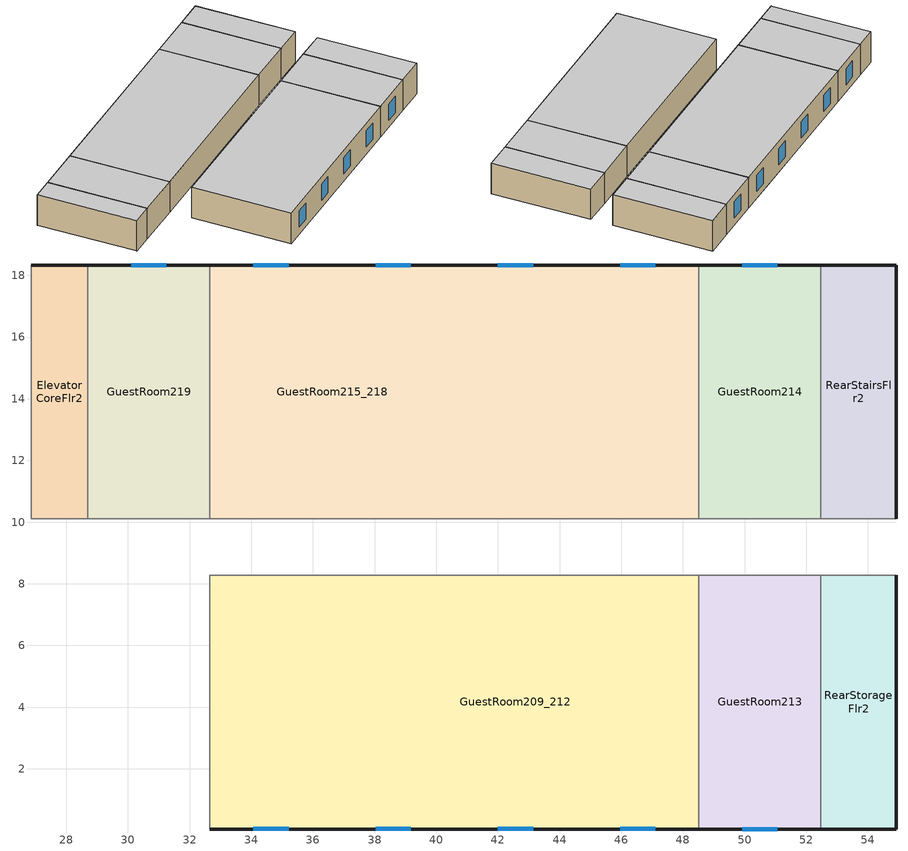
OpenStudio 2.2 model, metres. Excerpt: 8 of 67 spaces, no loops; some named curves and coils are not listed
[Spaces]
GuestRoom213
 floor to GuestRoom103: 52.47,8.28 52.47,0.05 48.51,0.05 48.51,8.28 z3.35
 wall outside: 48.51,0.05 52.47,0.05 z3.35:6.1
 wall to CorridorFlr2: 52.47,8.28 48.51,8.28 z3.35:6.1
 wall to GuestRoom209_212: 48.51,8.28 48.51,0.05 z3.35:6.1
 wall to RearStorageFlr2: 52.47,0.05 52.47,8.28 z3.35:6.1
 window: 49.92,0.05 51.06,0.05 z4:5.45
 ceiling to GuestRoom313: 52.47,0.05 52.47,8.28 48.51,8.28 48.51,0.05 z6.1
GuestRoom209_212
 floor to GuestRoom101: 44.55,8.28 44.55,0.05 40.59,0.05 40.59,8.28 z3.35
 floor to MeetingRoomFlr1: 36.62,8.28 36.62,0.05 32.66,0.05 32.66,8.28 z3.35
 floor to GuestRoom102: 48.51,8.28 48.51,0.05 44.55,0.05 44.55,8.28 z3.35
 floor to MechanicalRoomFlr1: 40.59,8.28 40.59,0.05 36.62,0.05 36.62,8.28 z3.35
 wall outside: 32.66,0.05 48.51,0.05 z3.35:6.1
 wall to CorridorFlr2: 48.51,8.28 32.66,8.28 z3.35:6.1
 wall to GuestRoom206_208: 32.66,8.28 32.66,0.05 z3.35:6.1
 window: 38.04,0.05 39.18,0.05 / 42,0.05 43.14,0.05 / 34.07,0.05 35.21,0.05 / 45.96,0.05 47.1,0.05 z4:5.45
 ceiling to GuestRoom309_312: 48.51,0.05 48.51,8.28 32.66,8.28 32.66,0.05 z6.1
RearStorageFlr2
 floor to RearStorageFlr1: 54.91,8.28 54.91,0.05 52.47,0.05 52.47,8.28 z3.35
 wall outside: 52.47,0.05 54.91,0.05 54.91,8.28 z3.35:6.1
 wall to CorridorFlr2: 54.91,8.28 52.47,8.28 z3.35:6.1
 ceiling to RearStorageFlr3: 54.91,0.05 54.91,8.28 52.47,8.28 52.47,0.05 z6.1
GuestRoom219
 floor to LaundryRoomFlr1: 32.66,18.34 32.66,10.11 28.7,10.11 28.7,18.34 z3.35
 wall outside: 32.66,18.34 28.7,18.34 z3.35:6.1
 wall to GuestRoom215_218: 32.66,10.11 32.66,18.34 z3.35:6.1
 wall to CorridorFlr2: 28.7,10.11 32.66,10.11 z3.35:6.1
 wall to ElevatorCoreFlr2: 28.7,18.34 28.7,10.11 z3.35:6.1
 window: 31.25,18.34 30.11,18.34 z4:5.45
 ceiling to GuestRoom319: 32.66,10.11 32.66,18.34 28.7,18.34 28.7,10.11 z6.1
ElevatorCoreFlr2
 floor to ElevatorCoreFlr1: 28.7,18.34 28.7,10.11 26.87,10.11 26.87,18.34 z3.35
 wall outside: 28.7,18.34 26.87,18.34 z3.35:6.1
 wall to CorridorFlr2: 26.87,18.34 26.87,10.11 28.7,10.11 z3.35:6.1
 ceiling to ElevatorCoreFlr3: 28.7,10.11 28.7,18.34 26.87,18.34 26.87,10.11 z6.1
RearStairsFlr2
 floor to RearStairsFlr1: 54.91,18.34 54.91,10.11 52.47,10.11 52.47,18.34 z3.35
 wall outside: 54.91,10.11 54.91,18.34 52.47,18.34 z3.35:6.1
 wall to GuestRoom214: 52.47,18.34 52.47,10.11 z3.35:6.1
 wall to CorridorFlr2: 52.47,10.11 54.91,10.11 z3.35:6.1
 ceiling to RearStairsFlr3: 54.91,10.11 54.91,18.34 52.47,18.34 52.47,10.11 z6.1
GuestRoom215_218
 floor to EmployeeLoungeFlr1: 44.55,18.34 44.55,10.11 40.59,10.11 40.59,18.34 z3.35
 floor to GuestRoom105: 48.51,18.34 48.51,10.11 44.55,10.11 44.55,18.34 z3.35
 floor to LaundryRoomFlr1: 40.59,18.34 40.59,10.11 32.66,10.11 32.66,18.34 z3.35
 wall outside: 48.51,18.34 32.66,18.34 z3.35:6.1
 wall to CorridorFlr2: 32.66,10.11 48.51,10.11 z3.35:6.1
 wall to GuestRoom214: 48.51,10.11 48.51,18.34 z3.35:6.1
 window: 47.1,18.34 45.96,18.34 / 35.21,18.34 34.07,18.34 / 43.14,18.34 42,18.34 / 39.18,18.34 38.04,18.34 z4:5.45
 ceiling to GuestRoom315_318: 48.51,10.11 48.51,18.34 32.66,18.34 32.66,10.11 z6.1
GuestRoom214
 floor to GuestRoom104: 52.47,18.34 52.47,10.11 48.51,10.11 48.51,18.34 z3.35
 wall outside: 52.47,18.34 48.51,18.34 z3.35:6.1
 wall to CorridorFlr2: 48.51,10.11 52.47,10.11 z3.35:6.1
 window: 51.06,18.34 49.92,18.34 z4:5.45
 ceiling to GuestRoom314: 52.47,10.11 52.47,18.34 48.51,18.34 48.51,10.11 z6.1
[Coil:Heating:Electric] Availability Schedule=Always On
MechanicalRoomFlr1 ZN UnitHeater Electric Htg Coil; FrontStairsFlr1 ZN UnitHeater Electric Htg Coil; FrontStairsFlr2 ZN UnitHeater Electric Htg Coil; FrontStairsFlr3 ZN UnitHeater Electric Htg Coil; FrontStairsFlr4 ZN UnitHeater Electric Htg Coil; RearStairsFlr1 ZN UnitHeater Electric Htg Coil; RearStairsFlr2 ZN UnitHeater Electric Htg Coil; RearStairsFlr3 ZN UnitHeater Electric Htg Coil; RearStairsFlr4 ZN UnitHeater Electric Htg Coil
[Coil:Cooling:DX:SingleSpeed] Availability Schedule=Always On Discrete; Rated Sensible Heat Ratio=autosize; Rated Evaporator Fan Power Per Volume Flow Rate {W/(m3/s)}=773.3; Condenser Type=AirCooled; Evaporative Condenser Effectiveness=0; Evaporative Condenser Air Flow Rate {m3/s}=Autosize; Evaporative Condenser Pump Rated Power Consumption {W}=Autosize; Crankcase Heater Capacity {W}=0; Maximum Outdoor Dry-Bulb Temperature for Crankcase Heater Operation {C}=0; Basin Heater Capacity {W/K}=0; Basin Heater Setpoint Temperature {C}=10
Name | Rated Total Cooling Capacity {W} | Rated COP {W/W} | Rated Air Flow Rate {m3/s} | Total Cooling Capacity Function of Temperature Curve | Total Cooling Capacity Function of Flow Fraction Curve | Energy Input Ratio Function of Temperature Curve | Energy Input Ratio Function of Flow Fraction Curve | Part Load Fraction Correlation Curve
GuestRoom101 ZN PTAC 1spd DX AC Clg Coil 5kBtu/hr 11.0EER | autosize | 3.72508 | autosize | PSZ-Fine Storage DX Coil Cap-FT 4 | DX Coil Cap-FF 4 | PSZ-AC DX Coil EIR-FT 4 | Split DX Coil EIR-FF 4 | HPACCOOLPLFFPLR 4
GuestRoom102 ZN PTAC 1spd DX AC Clg Coil 4kBtu/hr 11.0EER | autosize | 3.72474 | autosize | PSZ-Fine Storage DX Coil Cap-FT 5 | DX Coil Cap-FF 5 | PSZ-AC DX Coil EIR-FT 5 | Split DX Coil EIR-FF 5 | HPACCOOLPLFFPLR 5
GuestRoom103 ZN PTAC 1spd DX AC Clg Coil 13kBtu/hr 9.7EER | autosize | 3.30391 | autosize | PSZ-Fine Storage DX Coil Cap-FT 6 | DX Coil Cap-FF 6 | PSZ-AC DX Coil EIR-FT 6 | Split DX Coil EIR-FF 6 | HPACCOOLPLFFPLR 6
GuestRoom104 ZN PTAC 1spd DX AC Clg Coil 12kBtu/hr 10.0EER | autosize | 3.38884 | autosize | PSZ-Fine Storage DX Coil Cap-FT 7 | DX Coil Cap-FF 7 | PSZ-AC DX Coil EIR-FT 7 | Split DX Coil EIR-FF 7 | HPACCOOLPLFFPLR 7
GuestRoom105 ZN PTAC 1spd DX AC Clg Coil 15kBtu/hr 9.4EER | autosize | 3.17932 | autosize | PSZ-Fine Storage DX Coil Cap-FT 8 | DX Coil Cap-FF 8 | PSZ-AC DX Coil EIR-FT 8 | Split DX Coil EIR-FF 8 | HPACCOOLPLFFPLR 8
GuestRoom201 ZN PTAC 1spd DX AC Clg Coil 7kBtu/hr 11.0EER | autosize | 3.71134 | autosize | PSZ-Fine Storage DX Coil Cap-FT 9 | DX Coil Cap-FF 9 | PSZ-AC DX Coil EIR-FT 9 | Split DX Coil EIR-FF 9 | HPACCOOLPLFFPLR 9
GuestRoom202_205 ZN PTAC 1spd DX AC Clg Coil 48kBtu/hr 9.3EER | autosize | 3.17991 | autosize | PSZ-Fine Storage DX Coil Cap-FT 10 | DX Coil Cap-FF 10 | PSZ-AC DX Coil EIR-FT 10 | Split DX Coil EIR-FF 10 | HPACCOOLPLFFPLR 10
GuestRoom206_208 ZN PTAC 1spd DX AC Clg Coil 39kBtu/hr 9.3EER | autosize | 3.1734 | autosize | PSZ-Fine Storage DX Coil Cap-FT 11 | DX Coil Cap-FF 11 | PSZ-AC DX Coil EIR-FT 11 | Split DX Coil EIR-FF 11 | HPACCOOLPLFFPLR 11
GuestRoom209_212 ZN PTAC 1spd DX AC Clg Coil 44kBtu/hr 9.3EER | autosize | 3.1774 | autosize | PSZ-Fine Storage DX Coil Cap-FT 12 | DX Coil Cap-FF 12 | PSZ-AC DX Coil EIR-FT 12 | Split DX Coil EIR-FF 12 | HPACCOOLPLFFPLR 12
GuestRoom213 ZN PTAC 1spd DX AC Clg Coil 13kBtu/hr 9.7EER | autosize | 3.29252 | autosize | PSZ-Fine Storage DX Coil Cap-FT 13 | DX Coil Cap-FF 13 | PSZ-AC DX Coil EIR-FT 13 | Split DX Coil EIR-FF 13 | HPACCOOLPLFFPLR 13
GuestRoom214 ZN PTAC 1spd DX AC Clg Coil 13kBtu/hr 9.8EER | autosize | 3.31012 | autosize | PSZ-Fine Storage DX Coil Cap-FT 14 | DX Coil Cap-FF 14 | PSZ-AC DX Coil EIR-FT 14 | Split DX Coil EIR-FF 14 | HPACCOOLPLFFPLR 14
GuestRoom215_218 ZN PTAC 1spd DX AC Clg Coil 50kBtu/hr 9.3EER | autosize | 3.1818 | autosize | PSZ-Fine Storage DX Coil Cap-FT 15 | DX Coil Cap-FF 15 | PSZ-AC DX Coil EIR-FT 15 | Split DX Coil EIR-FF 15 | HPACCOOLPLFFPLR 15
GuestRoom219 ZN PTAC 1spd DX AC Clg Coil 43kBtu/hr 9.3EER | autosize | 3.17656 | autosize | PSZ-Fine Storage DX Coil Cap-FT 16 | DX Coil Cap-FF 16 | PSZ-AC DX Coil EIR-FT 16 | Split DX Coil EIR-FF 16 | HPACCOOLPLFFPLR 16
GuestRoom220_223 ZN PTAC 1spd DX AC Clg Coil 43kBtu/hr 9.3EER | autosize | 3.17613 | autosize | PSZ-Fine Storage DX Coil Cap-FT 17 | DX Coil Cap-FF 17 | PSZ-AC DX Coil EIR-FT 17 | Split DX Coil EIR-FF 17 | HPACCOOLPLFFPLR 17
GuestRoom224 ZN PTAC 1spd DX AC Clg Coil 13kBtu/hr 9.8EER | autosize | 3.32494 | autosize | PSZ-Fine Storage DX Coil Cap-FT 18 | DX Coil Cap-FF 18 | PSZ-AC DX Coil EIR-FT 18 | Split DX Coil EIR-FF 18 | HPACCOOLPLFFPLR 18
GuestRoom301 ZN PTAC 1spd DX AC Clg Coil 7kBtu/hr 11.0EER | autosize | 3.72681 | autosize | PSZ-Fine Storage DX Coil Cap-FT 19 | DX Coil Cap-FF 19 | PSZ-AC DX Coil EIR-FT 19 | Split DX Coil EIR-FF 19 | HPACCOOLPLFFPLR 19
GuestRoom302_305 ZN PTAC 1spd DX AC Clg Coil 17kBtu/hr 9.3EER | autosize | 3.15775 | autosize | PSZ-Fine Storage DX Coil Cap-FT 20 | DX Coil Cap-FF 20 | PSZ-AC DX Coil EIR-FT 20 | Split DX Coil EIR-FF 20 | HPACCOOLPLFFPLR 20
GuestRoom306_308 ZN PTAC 1spd DX AC Clg Coil 15kBtu/hr 9.3EER | autosize | 3.1669 | autosize | PSZ-Fine Storage DX Coil Cap-FT 21 | DX Coil Cap-FF 21 | PSZ-AC DX Coil EIR-FT 21 | Split DX Coil EIR-FF 21 | HPACCOOLPLFFPLR 21
GuestRoom309_312 ZN PTAC 1spd DX AC Clg Coil 45kBtu/hr 9.3EER | autosize | 3.17763 | autosize | PSZ-Fine Storage DX Coil Cap-FT 22 | DX Coil Cap-FF 22 | PSZ-AC DX Coil EIR-FT 22 | Split DX Coil EIR-FF 22 | HPACCOOLPLFFPLR 22
GuestRoom313 ZN PTAC 1spd DX AC Clg Coil 5kBtu/hr 11.0EER | autosize | 3.7256 | autosize | PSZ-Fine Storage DX Coil Cap-FT 23 | DX Coil Cap-FF 23 | PSZ-AC DX Coil EIR-FT 23 | Split DX Coil EIR-FF 23 | HPACCOOLPLFFPLR 23
GuestRoom314 ZN PTAC 1spd DX AC Clg Coil 12kBtu/hr 9.9EER | autosize | 3.35065 | autosize | PSZ-Fine Storage DX Coil Cap-FT 24 | DX Coil Cap-FF 24 | PSZ-AC DX Coil EIR-FT 24 | Split DX Coil EIR-FF 24 | HPACCOOLPLFFPLR 24
GuestRoom315_318 ZN PTAC 1spd DX AC Clg Coil 48kBtu/hr 9.3EER | autosize | 3.17984 | autosize | PSZ-Fine Storage DX Coil Cap-FT 25 | DX Coil Cap-FF 25 | PSZ-AC DX Coil EIR-FT 25 | Split DX Coil EIR-FF 25 | HPACCOOLPLFFPLR 25
GuestRoom319 ZN PTAC 1spd DX AC Clg Coil 6kBtu/hr 11.0EER | autosize | 3.72613 | autosize | PSZ-Fine Storage DX Coil Cap-FT 26 | DX Coil Cap-FF 26 | PSZ-AC DX Coil EIR-FT 26 | Split DX Coil EIR-FF 26 | HPACCOOLPLFFPLR 26
GuestRoom320_323 ZN PTAC 1spd DX AC Clg Coil 41kBtu/hr 9.3EER | autosize | 3.17525 | autosize | PSZ-Fine Storage DX Coil Cap-FT 27 | DX Coil Cap-FF 27 | PSZ-AC DX Coil EIR-FT 27 | Split DX Coil EIR-FF 27 | HPACCOOLPLFFPLR 27
GuestRoom324 ZN PTAC 1spd DX AC Clg Coil 4kBtu/hr 11.0EER | autosize | 3.7249 | autosize | PSZ-Fine Storage DX Coil Cap-FT 28 | DX Coil Cap-FF 28 | PSZ-AC DX Coil EIR-FT 28 | Split DX Coil EIR-FF 28 | HPACCOOLPLFFPLR 28
GuestRoom401 ZN PTAC 1spd DX AC Clg Coil 16kBtu/hr 9.3EER | autosize | 3.15712 | autosize | PSZ-Fine Storage DX Coil Cap-FT 29 | DX Coil Cap-FF 29 | PSZ-AC DX Coil EIR-FT 29 | Split DX Coil EIR-FF 29 | HPACCOOLPLFFPLR 29
GuestRoom402_405 ZN PTAC 1spd DX AC Clg Coil 21kBtu/hr 9.3EER | autosize | 3.16024 | autosize | PSZ-Fine Storage DX Coil Cap-FT 30 | DX Coil Cap-FF 30 | PSZ-AC DX Coil EIR-FT 30 | Split DX Coil EIR-FF 30 | HPACCOOLPLFFPLR 30
GuestRoom406_408 ZN PTAC 1spd DX AC Clg Coil 18kBtu/hr 9.3EER | autosize | 3.15807 | autosize | PSZ-Fine Storage DX Coil Cap-FT 31 | DX Coil Cap-FF 31 | PSZ-AC DX Coil EIR-FT 31 | Split DX Coil EIR-FF 31 | HPACCOOLPLFFPLR 31
GuestRoom409_412 ZN PTAC 1spd DX AC Clg Coil 51kBtu/hr 9.3EER | autosize | 3.18264 | autosize | PSZ-Fine Storage DX Coil Cap-FT 32 | DX Coil Cap-FF 32 | PSZ-AC DX Coil EIR-FT 32 | Split DX Coil EIR-FF 32 | HPACCOOLPLFFPLR 32
GuestRoom413 ZN PTAC 1spd DX AC Clg Coil 6kBtu/hr 11.0EER | autosize | 3.72663 | autosize | PSZ-Fine Storage DX Coil Cap-FT 33 | DX Coil Cap-FF 33 | PSZ-AC DX Coil EIR-FT 33 | Split DX Coil EIR-FF 33 | HPACCOOLPLFFPLR 33
GuestRoom414 ZN PTAC 1spd DX AC Clg Coil 5kBtu/hr 11.0EER | autosize | 3.72579 | autosize | PSZ-Fine Storage DX Coil Cap-FT 34 | DX Coil Cap-FF 34 | PSZ-AC DX Coil EIR-FT 34 | Split DX Coil EIR-FF 34 | HPACCOOLPLFFPLR 34
GuestRoom415_418 ZN PTAC 1spd DX AC Clg Coil 49kBtu/hr 9.3EER | autosize | 3.18058 | autosize | PSZ-Fine Storage DX Coil Cap-FT 35 | DX Coil Cap-FF 35 | PSZ-AC DX Coil EIR-FT 35 | Split DX Coil EIR-FF 35 | HPACCOOLPLFFPLR 35
GuestRoom419 ZN PTAC 1spd DX AC Clg Coil 13kBtu/hr 9.7EER | autosize | 3.27223 | autosize | PSZ-Fine Storage DX Coil Cap-FT 36 | DX Coil Cap-FF 36 | PSZ-AC DX Coil EIR-FT 36 | Split DX Coil EIR-FF 36 | HPACCOOLPLFFPLR 36
GuestRoom420_423 ZN PTAC 1spd DX AC Clg Coil 48kBtu/hr 9.3EER | autosize | 3.17983 | autosize | PSZ-Fine Storage DX Coil Cap-FT 37 | DX Coil Cap-FF 37 | PSZ-AC DX Coil EIR-FT 37 | Split DX Coil EIR-FF 37 | HPACCOOLPLFFPLR 37
GuestRoom424 ZN PTAC 1spd DX AC Clg Coil 14kBtu/hr 9.6EER | autosize | 3.24716 | autosize | PSZ-Fine Storage DX Coil Cap-FT 38 | DX Coil Cap-FF 38 | PSZ-AC DX Coil EIR-FT 38 | Split DX Coil EIR-FF 38 | HPACCOOLPLFFPLR 38
CorridorFlr1 ZN PTAC 1spd DX AC Clg Coil 9kBtu/hr 10.6EER | 2638 | 3.58443 | 0.13 | PSZ-Fine Storage DX Coil Cap-FT | DX Coil Cap-FF | PSZ-AC DX Coil EIR-FT | Split DX Coil EIR-FF | HPACCOOLPLFFPLR
CorridorFlr2 ZN PTAC 1spd DX AC Clg Coil 17kBtu/hr 9.3EER | autosize | 3.15782 | autosize | PSZ-Fine Storage DX Coil Cap-FT 1 | DX Coil Cap-FF 1 | PSZ-AC DX Coil EIR-FT 1 | Split DX Coil EIR-FF 1 | HPACCOOLPLFFPLR 1
CorridorFlr3 ZN PTAC 1spd DX AC Clg Coil 12kBtu/hr 10.0EER | autosize | 3.3831 | autosize | PSZ-Fine Storage DX Coil Cap-FT 2 | DX Coil Cap-FF 2 | PSZ-AC DX Coil EIR-FT 2 | Split DX Coil EIR-FF 2 | HPACCOOLPLFFPLR 2
CorridorFlr4 ZN PTAC 1spd DX AC Clg Coil 15kBtu/hr 9.3EER | autosize | 3.15617 | autosize | PSZ-Fine Storage DX Coil Cap-FT 3 | DX Coil Cap-FF 3 | PSZ-AC DX Coil EIR-FT 3 | Split DX Coil EIR-FF 3 | HPACCOOLPLFFPLR 3
[ZoneHVAC:PackagedTerminalAirConditioner] Availability Schedule=Always On Discrete; Outdoor Air Flow Rate During Cooling Operation {m3/s}=Autosize; Outdoor Air Flow Rate During Heating Operation {m3/s}=Autosize; Outdoor Air Flow Rate When No Cooling or Heating is Needed {m3/s}=Autosize; Fan Placement=DrawThrough; Supply Air Fan Operating Mode Schedule=Always On Discrete
Name | Supply Air Flow Rate During Cooling Operation {m3/s} | Supply Air Flow Rate During Heating Operation {m3/s} | Supply Air Flow Rate When No Cooling or Heating is Needed {m3/s} | Supply Air Fan | Heating Coil | Cooling Coil
GuestRoom101 ZN PTAC | Autosize | Autosize | Autosize | GuestRoom101 ZN PTAC Fan | GuestRoom101 ZN PTAC Electric Htg Coil | GuestRoom101 ZN PTAC 1spd DX AC Clg Coil 5kBtu/hr 11.0EER
GuestRoom102 ZN PTAC | Autosize | Autosize | Autosize | GuestRoom102 ZN PTAC Fan | GuestRoom102 ZN PTAC Electric Htg Coil | GuestRoom102 ZN PTAC 1spd DX AC Clg Coil 4kBtu/hr 11.0EER
GuestRoom103 ZN PTAC | Autosize | Autosize | Autosize | GuestRoom103 ZN PTAC Fan | GuestRoom103 ZN PTAC Electric Htg Coil | GuestRoom103 ZN PTAC 1spd DX AC Clg Coil 13kBtu/hr 9.7EER
GuestRoom104 ZN PTAC | Autosize | Autosize | Autosize | GuestRoom104 ZN PTAC Fan | GuestRoom104 ZN PTAC Electric Htg Coil | GuestRoom104 ZN PTAC 1spd DX AC Clg Coil 12kBtu/hr 10.0EER
GuestRoom105 ZN PTAC | Autosize | Autosize | Autosize | GuestRoom105 ZN PTAC Fan | GuestRoom105 ZN PTAC Electric Htg Coil | GuestRoom105 ZN PTAC 1spd DX AC Clg Coil 15kBtu/hr 9.4EER
GuestRoom201 ZN PTAC | Autosize | Autosize | Autosize | GuestRoom201 ZN PTAC Fan | GuestRoom201 ZN PTAC Electric Htg Coil | GuestRoom201 ZN PTAC 1spd DX AC Clg Coil 7kBtu/hr 11.0EER
GuestRoom202_205 ZN PTAC | Autosize | Autosize | Autosize | GuestRoom202_205 ZN PTAC Fan | GuestRoom202_205 ZN PTAC Electric Htg Coil | GuestRoom202_205 ZN PTAC 1spd DX AC Clg Coil 48kBtu/hr 9.3EER
GuestRoom206_208 ZN PTAC | Autosize | Autosize | Autosize | GuestRoom206_208 ZN PTAC Fan | GuestRoom206_208 ZN PTAC Electric Htg Coil | GuestRoom206_208 ZN PTAC 1spd DX AC Clg Coil 39kBtu/hr 9.3EER
GuestRoom209_212 ZN PTAC | Autosize | Autosize | Autosize | GuestRoom209_212 ZN PTAC Fan | GuestRoom209_212 ZN PTAC Electric Htg Coil | GuestRoom209_212 ZN PTAC 1spd DX AC Clg Coil 44kBtu/hr 9.3EER
GuestRoom213 ZN PTAC | Autosize | Autosize | Autosize | GuestRoom213 ZN PTAC Fan | GuestRoom213 ZN PTAC Electric Htg Coil | GuestRoom213 ZN PTAC 1spd DX AC Clg Coil 13kBtu/hr 9.7EER
GuestRoom214 ZN PTAC | Autosize | Autosize | Autosize | GuestRoom214 ZN PTAC Fan | GuestRoom214 ZN PTAC Electric Htg Coil | GuestRoom214 ZN PTAC 1spd DX AC Clg Coil 13kBtu/hr 9.8EER
GuestRoom215_218 ZN PTAC | Autosize | Autosize | Autosize | GuestRoom215_218 ZN PTAC Fan | GuestRoom215_218 ZN PTAC Electric Htg Coil | GuestRoom215_218 ZN PTAC 1spd DX AC Clg Coil 50kBtu/hr 9.3EER
GuestRoom219 ZN PTAC | Autosize | Autosize | Autosize | GuestRoom219 ZN PTAC Fan | GuestRoom219 ZN PTAC Electric Htg Coil | GuestRoom219 ZN PTAC 1spd DX AC Clg Coil 43kBtu/hr 9.3EER
GuestRoom220_223 ZN PTAC | Autosize | Autosize | Autosize | GuestRoom220_223 ZN PTAC Fan | GuestRoom220_223 ZN PTAC Electric Htg Coil | GuestRoom220_223 ZN PTAC 1spd DX AC Clg Coil 43kBtu/hr 9.3EER
GuestRoom224 ZN PTAC | Autosize | Autosize | Autosize | GuestRoom224 ZN PTAC Fan | GuestRoom224 ZN PTAC Electric Htg Coil | GuestRoom224 ZN PTAC 1spd DX AC Clg Coil 13kBtu/hr 9.8EER
GuestRoom301 ZN PTAC | Autosize | Autosize | Autosize | GuestRoom301 ZN PTAC Fan | GuestRoom301 ZN PTAC Electric Htg Coil | GuestRoom301 ZN PTAC 1spd DX AC Clg Coil 7kBtu/hr 11.0EER
GuestRoom302_305 ZN PTAC | Autosize | Autosize | Autosize | GuestRoom302_305 ZN PTAC Fan | GuestRoom302_305 ZN PTAC Electric Htg Coil | GuestRoom302_305 ZN PTAC 1spd DX AC Clg Coil 17kBtu/hr 9.3EER
GuestRoom306_308 ZN PTAC | Autosize | Autosize | Autosize | GuestRoom306_308 ZN PTAC Fan | GuestRoom306_308 ZN PTAC Electric Htg Coil | GuestRoom306_308 ZN PTAC 1spd DX AC Clg Coil 15kBtu/hr 9.3EER
GuestRoom309_312 ZN PTAC | Autosize | Autosize | Autosize | GuestRoom309_312 ZN PTAC Fan | GuestRoom309_312 ZN PTAC Electric Htg Coil | GuestRoom309_312 ZN PTAC 1spd DX AC Clg Coil 45kBtu/hr 9.3EER
GuestRoom313 ZN PTAC | Autosize | Autosize | Autosize | GuestRoom313 ZN PTAC Fan | GuestRoom313 ZN PTAC Electric Htg Coil | GuestRoom313 ZN PTAC 1spd DX AC Clg Coil 5kBtu/hr 11.0EER
GuestRoom314 ZN PTAC | Autosize | Autosize | Autosize | GuestRoom314 ZN PTAC Fan | GuestRoom314 ZN PTAC Electric Htg Coil | GuestRoom314 ZN PTAC 1spd DX AC Clg Coil 12kBtu/hr 9.9EER
GuestRoom315_318 ZN PTAC | Autosize | Autosize | Autosize | GuestRoom315_318 ZN PTAC Fan | GuestRoom315_318 ZN PTAC Electric Htg Coil | GuestRoom315_318 ZN PTAC 1spd DX AC Clg Coil 48kBtu/hr 9.3EER
GuestRoom319 ZN PTAC | Autosize | Autosize | Autosize | GuestRoom319 ZN PTAC Fan | GuestRoom319 ZN PTAC Electric Htg Coil | GuestRoom319 ZN PTAC 1spd DX AC Clg Coil 6kBtu/hr 11.0EER
GuestRoom320_323 ZN PTAC | Autosize | Autosize | Autosize | GuestRoom320_323 ZN PTAC Fan | GuestRoom320_323 ZN PTAC Electric Htg Coil | GuestRoom320_323 ZN PTAC 1spd DX AC Clg Coil 41kBtu/hr 9.3EER
GuestRoom324 ZN PTAC | Autosize | Autosize | Autosize | GuestRoom324 ZN PTAC Fan | GuestRoom324 ZN PTAC Electric Htg Coil | GuestRoom324 ZN PTAC 1spd DX AC Clg Coil 4kBtu/hr 11.0EER
GuestRoom401 ZN PTAC | Autosize | Autosize | Autosize | GuestRoom401 ZN PTAC Fan | GuestRoom401 ZN PTAC Electric Htg Coil | GuestRoom401 ZN PTAC 1spd DX AC Clg Coil 16kBtu/hr 9.3EER
GuestRoom402_405 ZN PTAC | Autosize | Autosize | Autosize | GuestRoom402_405 ZN PTAC Fan | GuestRoom402_405 ZN PTAC Electric Htg Coil | GuestRoom402_405 ZN PTAC 1spd DX AC Clg Coil 21kBtu/hr 9.3EER
GuestRoom406_408 ZN PTAC | Autosize | Autosize | Autosize | GuestRoom406_408 ZN PTAC Fan | GuestRoom406_408 ZN PTAC Electric Htg Coil | GuestRoom406_408 ZN PTAC 1spd DX AC Clg Coil 18kBtu/hr 9.3EER
GuestRoom409_412 ZN PTAC | Autosize | Autosize | Autosize | GuestRoom409_412 ZN PTAC Fan | GuestRoom409_412 ZN PTAC Electric Htg Coil | GuestRoom409_412 ZN PTAC 1spd DX AC Clg Coil 51kBtu/hr 9.3EER
GuestRoom413 ZN PTAC | Autosize | Autosize | Autosize | GuestRoom413 ZN PTAC Fan | GuestRoom413 ZN PTAC Electric Htg Coil | GuestRoom413 ZN PTAC 1spd DX AC Clg Coil 6kBtu/hr 11.0EER
GuestRoom414 ZN PTAC | Autosize | Autosize | Autosize | GuestRoom414 ZN PTAC Fan | GuestRoom414 ZN PTAC Electric Htg Coil | GuestRoom414 ZN PTAC 1spd DX AC Clg Coil 5kBtu/hr 11.0EER
GuestRoom415_418 ZN PTAC | Autosize | Autosize | Autosize | GuestRoom415_418 ZN PTAC Fan | GuestRoom415_418 ZN PTAC Electric Htg Coil | GuestRoom415_418 ZN PTAC 1spd DX AC Clg Coil 49kBtu/hr 9.3EER
GuestRoom419 ZN PTAC | Autosize | Autosize | Autosize | GuestRoom419 ZN PTAC Fan | GuestRoom419 ZN PTAC Electric Htg Coil | GuestRoom419 ZN PTAC 1spd DX AC Clg Coil 13kBtu/hr 9.7EER
GuestRoom420_423 ZN PTAC | Autosize | Autosize | Autosize | GuestRoom420_423 ZN PTAC Fan | GuestRoom420_423 ZN PTAC Electric Htg Coil | GuestRoom420_423 ZN PTAC 1spd DX AC Clg Coil 48kBtu/hr 9.3EER
GuestRoom424 ZN PTAC | Autosize | Autosize | Autosize | GuestRoom424 ZN PTAC Fan | GuestRoom424 ZN PTAC Electric Htg Coil | GuestRoom424 ZN PTAC 1spd DX AC Clg Coil 14kBtu/hr 9.6EER
CorridorFlr1 ZN PTAC | 0.13 | 0.13 | 0.13 | CorridorFlr1 ZN PTAC Fan | CorridorFlr1 ZN PTAC Electric Htg Coil | CorridorFlr1 ZN PTAC 1spd DX AC Clg Coil 9kBtu/hr 10.6EER
CorridorFlr2 ZN PTAC | Autosize | Autosize | Autosize | CorridorFlr2 ZN PTAC Fan | CorridorFlr2 ZN PTAC Electric Htg Coil | CorridorFlr2 ZN PTAC 1spd DX AC Clg Coil 17kBtu/hr 9.3EER
CorridorFlr3 ZN PTAC | Autosize | Autosize | Autosize | CorridorFlr3 ZN PTAC Fan | CorridorFlr3 ZN PTAC Electric Htg Coil | CorridorFlr3 ZN PTAC 1spd DX AC Clg Coil 12kBtu/hr 10.0EER
CorridorFlr4 ZN PTAC | Autosize | Autosize | Autosize | CorridorFlr4 ZN PTAC Fan | CorridorFlr4 ZN PTAC Electric Htg Coil | CorridorFlr4 ZN PTAC 1spd DX AC Clg Coil 15kBtu/hr 9.3EER
[ZoneHVAC:UnitHeater] Availability Schedule=Always On; Maximum Supply Air Flow Rate {m3/s}=autosize; Fan Control Type=Continuous; Minimum Hot Water Flow Rate {m3/s}=0; Heating Convergence Tolerance=0.001
Name | Supply Air Fan | Heating Coil
MechanicalRoomFlr1 ZN UnitHeater | MechanicalRoomFlr1 ZN UnitHeater Fan | MechanicalRoomFlr1 ZN UnitHeater Electric Htg Coil
FrontStairsFlr1 ZN UnitHeater | FrontStairsFlr1 ZN UnitHeater Fan | FrontStairsFlr1 ZN UnitHeater Electric Htg Coil
FrontStairsFlr2 ZN UnitHeater | FrontStairsFlr2 ZN UnitHeater Fan | FrontStairsFlr2 ZN UnitHeater Electric Htg Coil
FrontStairsFlr3 ZN UnitHeater | FrontStairsFlr3 ZN UnitHeater Fan | FrontStairsFlr3 ZN UnitHeater Electric Htg Coil
FrontStairsFlr4 ZN UnitHeater | FrontStairsFlr4 ZN UnitHeater Fan | FrontStairsFlr4 ZN UnitHeater Electric Htg Coil
RearStairsFlr1 ZN UnitHeater | RearStairsFlr1 ZN UnitHeater Fan | RearStairsFlr1 ZN UnitHeater Electric Htg Coil
RearStairsFlr2 ZN UnitHeater | RearStairsFlr2 ZN UnitHeater Fan | RearStairsFlr2 ZN UnitHeater Electric Htg Coil
RearStairsFlr3 ZN UnitHeater | RearStairsFlr3 ZN UnitHeater Fan | RearStairsFlr3 ZN UnitHeater Electric Htg Coil
RearStairsFlr4 ZN UnitHeater | RearStairsFlr4 ZN UnitHeater Fan | RearStairsFlr4 ZN UnitHeater Electric Htg Coil
[EnergyManagementSystem:Sensor]
Name | Output Variable or Output Meter Index Key | Output Variable or Output Meter
OATF; OATF_1; OATF_2 | Environment | Site Outdoor Air Drybulb Temperature
OAWBC; OAWBC_1; OAWBC_2 | Environment | Site Outdoor Air Wetbulb Temperature
FrontLoungeFlr1ZNSACOASch; FrontOfficeFlr1ZNSACOASch; MeetingRoomFlr1ZNSACOASch | SmallHotel Split-AC OA Damper | Schedule Value
FrontLoungeFlr1ZNSACOAFlowMass | Node 167 | System Node Mass Flow Rate
FrontOfficeFlr1ZNSACOAFlowMass | Node 179 | System Node Mass Flow Rate
MeetingRoomFlr1ZNSACOAFlowMass | Node 191 | System Node Mass Flow Rate
[EnergyManagementSystem:Program]
FrontLoungeFlr1ZNSACSetNumberofStages: SET FrontLoungeFlr1ZNSACNumberofStages = 1
FrontLoungeFlr1ZNSACEconomizerCTRLProg: SET FrontLoungeFlr1ZNSACTimestepEconEff = 0.7; SET MaxE = 0.7; SET FrontLoungeFlr1ZNSACDATRqd = (FrontLoungeFlr1ZNSACDATRqd*1.8)+32; SET OATF = (OATF*1.8)+32; SET OAwbF = (OAWBC*1.8)+32; IF FrontLoungeFlr1ZNSACOAFlowMass > (FrontLoungeFlr1ZNSACOADesignMass*FrontLoungeFlr1ZNSACOASch); SET EconoActive = 1; ELSE; SET EconoActive = 0; ENDIF; SET dTNeeded = 75-FrontLoungeFlr1ZNSACDATRqd; SET CoolDesdT = ((98*0.15)+(75*(1-0.15)))-55; SET CoolLoad = dTNeeded/ CoolDesdT; IF CoolLoad > 1; SET CoolLoad = 1; ELSEIF CoolLoad < 0; SET CoolLoad = 0; ENDIF; IF EconoActive == 1; SET Stage = FrontLoungeFlr1ZNSACNumberofStages; IF Stage == 2; IF CoolLoad < 0.6; SET FrontLoungeFlr1ZNSACTimestepEconEff = MaxE; ELSE; SET ECOEff = 0-2.18919863612305; SET ECOEff = ECOEff+(0-0.674461284910428*CoolLoad); SET ECOEff = ECOEff+(0.000459106275872404*(OATF^2)); SET ECOEff = ECOEff+(0-0.00000484778537945252*(OATF^3)); SET ECOEff = ECOEff+(0.182915713033586*OAwbF); SET ECOEff = ECOEff+(0-0.00382838660261133*(OAwbF^2)); SET ECOEff = ECOEff+(0.0000255567460240583*(OAwbF^3)); SET FrontLoungeFlr1ZNSACTimestepEconEff = ECOEff; ENDIF; ELSE; SET ECOEff = 2.36337942464462; SET ECOEff = ECOEff+(0-0.409939515512619*CoolLoad); SET ECOEff = ECOEff+(0-0.0565205596792225*OAwbF); SET ECOEff = ECOEff+(0-0.0000632612294169389*(OATF^2)); SET FrontLoungeFlr1ZNSACTimestepEconEff = ECOEff+(0.000571724868775081*(OAwbF^2)); ENDIF; IF FrontLoungeFlr1ZNSACTimestepEconEff > MaxE; SET FrontLoungeFlr1ZNSACTimestepEconEff = MaxE; ELSEIF FrontLoungeFlr1ZNSACTimestepEconEff < (FrontLoungeFlr1ZNSACOADesignMass*FrontLoungeFlr1ZNSACOASch); SET FrontLoungeFlr1ZNSACTimestepEconEff = (FrontLoungeFlr1ZNSACOADesignMass*FrontLoungeFlr1ZNSACOASch); ENDIF; ENDIF
FrontOfficeFlr1ZNSACSetNumberofStages: SET FrontOfficeFlr1ZNSACNumberofStages = 1
FrontOfficeFlr1ZNSACEconomizerCTRLProg: SET FrontOfficeFlr1ZNSACTimestepEconEff = 0.7; SET MaxE = 0.7; SET FrontOfficeFlr1ZNSACDATRqd = (FrontOfficeFlr1ZNSACDATRqd*1.8)+32; SET OATF = (OATF_1*1.8)+32; SET OAwbF = (OAWBC_1*1.8)+32; IF FrontOfficeFlr1ZNSACOAFlowMass > (FrontOfficeFlr1ZNSACOADesignMass*FrontOfficeFlr1ZNSACOASch); SET EconoActive = 1; ELSE; SET EconoActive = 0; ENDIF; SET dTNeeded = 75-FrontOfficeFlr1ZNSACDATRqd; SET CoolDesdT = ((98*0.15)+(75*(1-0.15)))-55; SET CoolLoad = dTNeeded/ CoolDesdT; IF CoolLoad > 1; SET CoolLoad = 1; ELSEIF CoolLoad < 0; SET CoolLoad = 0; ENDIF; IF EconoActive == 1; SET Stage = FrontOfficeFlr1ZNSACNumberofStages; IF Stage == 2; IF CoolLoad < 0.6; SET FrontOfficeFlr1ZNSACTimestepEconEff = MaxE; ELSE; SET ECOEff = 0-2.18919863612305; SET ECOEff = ECOEff+(0-0.674461284910428*CoolLoad); SET ECOEff = ECOEff+(0.000459106275872404*(OATF^2)); SET ECOEff = ECOEff+(0-0.00000484778537945252*(OATF^3)); SET ECOEff = ECOEff+(0.182915713033586*OAwbF); SET ECOEff = ECOEff+(0-0.00382838660261133*(OAwbF^2)); SET ECOEff = ECOEff+(0.0000255567460240583*(OAwbF^3)); SET FrontOfficeFlr1ZNSACTimestepEconEff = ECOEff; ENDIF; ELSE; SET ECOEff = 2.36337942464462; SET ECOEff = ECOEff+(0-0.409939515512619*CoolLoad); SET ECOEff = ECOEff+(0-0.0565205596792225*OAwbF); SET ECOEff = ECOEff+(0-0.0000632612294169389*(OATF^2)); SET FrontOfficeFlr1ZNSACTimestepEconEff = ECOEff+(0.000571724868775081*(OAwbF^2)); ENDIF; IF FrontOfficeFlr1ZNSACTimestepEconEff > MaxE; SET FrontOfficeFlr1ZNSACTimestepEconEff = MaxE; ELSEIF FrontOfficeFlr1ZNSACTimestepEconEff < (FrontOfficeFlr1ZNSACOADesignMass*FrontOfficeFlr1ZNSACOASch); SET FrontOfficeFlr1ZNSACTimestepEconEff = (FrontOfficeFlr1ZNSACOADesignMass*FrontOfficeFlr1ZNSACOASch); ENDIF; ENDIF
MeetingRoomFlr1ZNSACSetNumberofStages: SET MeetingRoomFlr1ZNSACNumberofStages = 1
MeetingRoomFlr1ZNSACEconomizerCTRLProg: SET MeetingRoomFlr1ZNSACTimestepEconEff = 0.7; SET MaxE = 0.7; SET MeetingRoomFlr1ZNSACDATRqd = (MeetingRoomFlr1ZNSACDATRqd*1.8)+32; SET OATF = (OATF_2*1.8)+32; SET OAwbF = (OAWBC_2*1.8)+32; IF MeetingRoomFlr1ZNSACOAFlowMass > (MeetingRoomFlr1ZNSACOADesignMass*MeetingRoomFlr1ZNSACOASch); SET EconoActive = 1; ELSE; SET EconoActive = 0; ENDIF; SET dTNeeded = 75-MeetingRoomFlr1ZNSACDATRqd; SET CoolDesdT = ((98*0.15)+(75*(1-0.15)))-55; SET CoolLoad = dTNeeded/ CoolDesdT; IF CoolLoad > 1; SET CoolLoad = 1; ELSEIF CoolLoad < 0; SET CoolLoad = 0; ENDIF; IF EconoActive == 1; SET Stage = MeetingRoomFlr1ZNSACNumberofStages; IF Stage == 2; IF CoolLoad < 0.6; SET MeetingRoomFlr1ZNSACTimestepEconEff = MaxE; ELSE; SET ECOEff = 0-2.18919863612305; SET ECOEff = ECOEff+(0-0.674461284910428*CoolLoad); SET ECOEff = ECOEff+(0.000459106275872404*(OATF^2)); SET ECOEff = ECOEff+(0-0.00000484778537945252*(OATF^3)); SET ECOEff = ECOEff+(0.182915713033586*OAwbF); SET ECOEff = ECOEff+(0-0.00382838660261133*(OAwbF^2)); SET ECOEff = ECOEff+(0.0000255567460240583*(OAwbF^3)); SET MeetingRoomFlr1ZNSACTimestepEconEff = ECOEff; ENDIF; ELSE; SET ECOEff = 2.36337942464462; SET ECOEff = ECOEff+(0-0.409939515512619*CoolLoad); SET ECOEff = ECOEff+(0-0.0565205596792225*OAwbF); SET ECOEff = ECOEff+(0-0.0000632612294169389*(OATF^2)); SET MeetingRoomFlr1ZNSACTimestepEconEff = ECOEff+(0.000571724868775081*(OAwbF^2)); ENDIF; IF MeetingRoomFlr1ZNSACTimestepEconEff > MaxE; SET MeetingRoomFlr1ZNSACTimestepEconEff = MaxE; ELSEIF MeetingRoomFlr1ZNSACTimestepEconEff < (MeetingRoomFlr1ZNSACOADesignMass*MeetingRoomFlr1ZNSACOASch); SET MeetingRoomFlr1ZNSACTimestepEconEff = (MeetingRoomFlr1ZNSACOADesignMass*MeetingRoomFlr1ZNSACOASch); ENDIF; ENDIF
[EnergyManagementSystem:ProgramCallingManager]
FrontLoungeFlr1ZNSACSetNumberofStagesCallingManager: BeginNewEnvironment; FrontLoungeFlr1ZNSACSetNumberofStages
FrontLoungeFlr1ZNSACEcoManager: InsideHVACSystemIterationLoop; FrontLoungeFlr1ZNSACEconomizerCTRLProg
FrontOfficeFlr1ZNSACSetNumberofStagesCallingManager: BeginNewEnvironment; FrontOfficeFlr1ZNSACSetNumberofStages
FrontOfficeFlr1ZNSACEcoManager: InsideHVACSystemIterationLoop; FrontOfficeFlr1ZNSACEconomizerCTRLProg
MeetingRoomFlr1ZNSACSetNumberofStagesCallingManager: BeginNewEnvironment; MeetingRoomFlr1ZNSACSetNumberofStages
MeetingRoomFlr1ZNSACEcoManager: InsideHVACSystemIterationLoop; MeetingRoomFlr1ZNSACEconomizerCTRLProg
[EnergyManagementSystem:Actuator] Actuated Component Type=Schedule:Year; Actuated Component Control Type=Schedule Value
Name | Actuated Component
FrontLoungeFlr1ZNSACTimestepEconEff | FrontLoungeFlr1ZNSACmaxOASch
FrontOfficeFlr1ZNSACTimestepEconEff | FrontOfficeFlr1ZNSACmaxOASch
MeetingRoomFlr1ZNSACTimestepEconEff | MeetingRoomFlr1ZNSACmaxOASch
[Schedule:Ruleset]
Name | Default Day Schedule | Summer Design Day Schedule | Winter Design Day Schedule
HotelSmall ExerciseCenter_Occ_Sch | HotelSmall ExerciseCenter_Occ_Sch Default | HotelSmall ExerciseCenter_Occ_Sch Summer Design Day | HotelSmall ExerciseCenter_Occ_Sch Winter Design Day
HotelSmall BLDG_LIGHT_EXERCENTER_SCH | HotelSmall BLDG_LIGHT_EXERCENTER_SCH Default | HotelSmall BLDG_LIGHT_EXERCENTER_SCH Summer Design Day | HotelSmall BLDG_LIGHT_EXERCENTER_SCH Winter Design Day
HotelSmall ExerciseCenter_Eqp_Sch | HotelSmall ExerciseCenter_Eqp_Sch Default | HotelSmall ExerciseCenter_Eqp_Sch Summer Design Day | HotelSmall ExerciseCenter_Eqp_Sch Winter Design Day
HotelSmall Lobby_Occ_Sch | HotelSmall Lobby_Occ_Sch Default | HotelSmall Lobby_Occ_Sch Summer Design Day | HotelSmall Lobby_Occ_Sch Winter Design Day
HotelSmall BLDG_LIGHT_FRONTLOUNGE_SCH | HotelSmall BLDG_LIGHT_FRONTLOUNGE_SCH Default | HotelSmall BLDG_LIGHT_FRONTLOUNGE_SCH Summer Design Day | HotelSmall BLDG_LIGHT_FRONTLOUNGE_SCH Winter Design Day
HotelSmall Lobby_Eqp_Sch | HotelSmall Lobby_Eqp_Sch Default | HotelSmall Lobby_Eqp_Sch Summer Design Day | HotelSmall Lobby_Eqp_Sch Winter Design Day
HotelSmall LaundryRoom_Occ_Sch | HotelSmall LaundryRoom_Occ_Sch Default | HotelSmall LaundryRoom_Occ_Sch Summer Design Day | HotelSmall LaundryRoom_Occ_Sch Winter Design Day
HotelSmall BLDG_LIGHT_LAUNDRY_SCH | HotelSmall BLDG_LIGHT_LAUNDRY_SCH Default | HotelSmall BLDG_LIGHT_LAUNDRY_SCH Summer Design Day | HotelSmall BLDG_LIGHT_LAUNDRY_SCH Winter Design Day
HotelSmall LaundryRoom_Eqp_Elec_Sch | HotelSmall LaundryRoom_Eqp_Elec_Sch Default | HotelSmall LaundryRoom_Eqp_Elec_Sch Summer Design Day | HotelSmall LaundryRoom_Eqp_Elec_Sch Winter Design Day
HotelSmall LaundryRoom_Eqp_Gas_Sch | HotelSmall LaundryRoom_Eqp_Gas_Sch Default | HotelSmall LaundryRoom_Eqp_Gas_Sch Summer Design Day | HotelSmall LaundryRoom_Eqp_Gas_Sch Winter Design Day
HotelSmall BLDG_LIGHT_MECHROOM_SCH | HotelSmall BLDG_LIGHT_MECHROOM_SCH Default | HotelSmall BLDG_LIGHT_MECHROOM_SCH Summer Design Day | HotelSmall BLDG_LIGHT_MECHROOM_SCH Winter Design Day
HotelSmall MeetingRoom_Occ_Sch | HotelSmall MeetingRoom_Occ_Sch Default | HotelSmall MeetingRoom_Occ_Sch Summer Design Day | HotelSmall MeetingRoom_Occ_Sch Winter Design Day
HotelSmall BLDG_LIGHT_MEETINGROOM_SCH | HotelSmall BLDG_LIGHT_MEETINGROOM_SCH Default | HotelSmall BLDG_LIGHT_MEETINGROOM_SCH Summer Design Day | HotelSmall BLDG_LIGHT_MEETINGROOM_SCH Winter Design Day
HotelSmall MeetingRoom_Eqp_Sch | HotelSmall MeetingRoom_Eqp_Sch Default | HotelSmall MeetingRoom_Eqp_Sch Summer Design Day | HotelSmall MeetingRoom_Eqp_Sch Winter Design Day
HotelSmall Office_Occ_Sch | HotelSmall Office_Occ_Sch Default | HotelSmall Office_Occ_Sch Summer Design Day | HotelSmall Office_Occ_Sch Winter Design Day
SmallHotel Office Light | SmallHotel Office Light Default | SmallHotel Office Light Summer Design Day | SmallHotel Office Light Winter Design Day
HotelSmall OFF_EQUIP_SCH | HotelSmall OFF_EQUIP_SCH Default | HotelSmall OFF_EQUIP_SCH Summer Design Day | HotelSmall OFF_EQUIP_SCH Winter Design Day
HotelSmall EmployeeLounge_Occ_Sch | HotelSmall EmployeeLounge_Occ_Sch Default | HotelSmall EmployeeLounge_Occ_Sch Summer Design Day | HotelSmall EmployeeLounge_Occ_Sch Winter Design Day
HotelSmall BLDG_LIGHT_EMPLOYEELOUNGE_SCH | HotelSmall BLDG_LIGHT_EMPLOYEELOUNGE_SCH Default | HotelSmall BLDG_LIGHT_EMPLOYEELOUNGE_SCH Summer Design Day | HotelSmall BLDG_LIGHT_EMPLOYEELOUNGE_SCH Winter Design Day
HotelSmall EmployeeLounge_Eqp_Sch | HotelSmall EmployeeLounge_Eqp_Sch Default | HotelSmall EmployeeLounge_Eqp_Sch Summer Design Day | HotelSmall EmployeeLounge_Eqp_Sch Winter Design Day
SmallHotel Split-AC OA Damper | SmallHotel Split-AC OA Damper Default
[Schedule:Day]
HotelSmall ExerciseCenter_Occ_Sch Default; HotelSmall ExerciseCenter_Occ_Sch Winter Design Day; HotelSmall ExerciseCenter_Occ_Sch Summer Design Day: 6, 0, 0, 7, 0, 0.5, 11, 0, 1, 12, 0, 0.5, 13, 0, 0, 22, 0, 1, 23, 0, 0.5, 24, 0, 0
HotelSmall BLDG_LIGHT_EXERCENTER_SCH Default; HotelSmall BLDG_LIGHT_EXERCENTER_SCH Winter Design Day; HotelSmall BLDG_LIGHT_EXERCENTER_SCH Summer Design Day: 6, 0, 0, 7, 0, 0.5, 22, 0, 1, 23, 0, 0.5, 24, 0, 0
HotelSmall ExerciseCenter_Eqp_Sch Default; HotelSmall ExerciseCenter_Eqp_Sch Winter Design Day; HotelSmall ExerciseCenter_Eqp_Sch Summer Design Day: 6, 0, 0, 7, 0, 0.5, 9, 0, 1, 12, 0, 0.5, 13, 0, 0, 16, 0, 0.5, 17, 0, 1, 19, 0, 0.5, 21, 0, 1, 23, 0, 0.5, 24, 0, 0
HotelSmall CommonArea_Infil_Sch Default: 24, 0, 0.25
HotelSmall CommonArea_Infil_Sch Summer Design Day; HotelSmall Lobby_Occ_Sch Summer Design Day; HotelSmall BLDG_LIGHT_FRONTLOUNGE_SCH Summer Design Day; HotelSmall Lobby_Eqp_Sch Summer Design Day; HotelSmall LaundryRoom_Occ_Sch Summer Design Day; HotelSmall LaundryRoom_Eqp_Elec_Sch Summer Design Day; HotelSmall LaundryRoom_Eqp_Gas_Sch Summer Design Day; HotelSmall BLDG_LIGHT_MECHROOM_SCH Summer Design Day; HotelSmall MeetingRoom_Occ_Sch Summer Design Day; HotelSmall BLDG_LIGHT_MEETINGROOM_SCH Summer Design Day; HotelSmall Office_Occ_Sch Summer Design Day; SmallHotel Office Light Summer Design Day; HotelSmall OFF_EQUIP_SCH Summer Design Day; HotelSmall EmployeeLounge_Occ_Sch Summer Design Day; HotelSmall BLDG_LIGHT_EMPLOYEELOUNGE_SCH Summer Design Day; HotelSmall EmployeeLounge_Eqp_Sch Summer Design Day; SmallHotel Split-AC OA Damper Default: 24, 0, 1
HotelSmall CommonArea_Infil_Sch Winter Design Day; HotelSmall Lobby_Occ_Sch Winter Design Day; HotelSmall BLDG_LIGHT_FRONTLOUNGE_SCH Winter Design Day; HotelSmall Lobby_Eqp_Sch Winter Design Day; HotelSmall LaundryRoom_Occ_Sch Winter Design Day; HotelSmall LaundryRoom_Eqp_Elec_Sch Winter Design Day; HotelSmall LaundryRoom_Eqp_Gas_Sch Winter Design Day; HotelSmall BLDG_LIGHT_MECHROOM_SCH Winter Design Day; HotelSmall MeetingRoom_Occ_Sch Winter Design Day; HotelSmall BLDG_LIGHT_MEETINGROOM_SCH Winter Design Day; HotelSmall Office_Occ_Sch Winter Design Day; SmallHotel Office Light Winter Design Day; HotelSmall OFF_EQUIP_SCH Winter Design Day; HotelSmall EmployeeLounge_Occ_Sch Winter Design Day; HotelSmall BLDG_LIGHT_EMPLOYEELOUNGE_SCH Winter Design Day; HotelSmall EmployeeLounge_Eqp_Sch Winter Design Day: 24, 0, 0
HotelSmall Lobby_Occ_Sch Default: 6, 0, 0.1, 7, 0, 0.3, 10, 0, 0.7, 22, 0, 0.2, 24, 0, 0.1
HotelSmall Lobby_Occ_Sch Wkdy Day: 5, 0, 0.1, 6, 0, 0.3, 10, 0, 0.7, 16, 0, 0.2, 18, 0, 0.4, 22, 0, 0.2, 24, 0, 0.1
HotelSmall BLDG_LIGHT_FRONTLOUNGE_SCH Default; HotelSmall BLDG_LIGHT_MEETINGROOM_SCH Default; HotelSmall BLDG_LIGHT_EMPLOYEELOUNGE_SCH Default: 5, 0, 0, 6, 0, 0.2, 7, 0, 0.3, 8, 0, 0.5, 18, 0, 1, 19, 0, 0.5, 20, 0, 0.3, 21, 0, 0.2, 22, 0, 0.05, 24, 0, 0
HotelSmall Lobby_Eqp_Sch Default: 5, 0, 0.21, 6, 0, 0.68, 10, 0, 1, 11, 0, 0.32, 23, 0, 0.23, 24, 0, 0.21
HotelSmall LaundryRoom_Occ_Sch Default; HotelSmall LaundryRoom_Occ_Sch Default|Wkdy Day: 8, 0, 0, 10, 0, 0.09, 12, 0, 0.18, 13, 0, 0, 16, 0, 0.18, 17, 0, 0.09, 24, 0, 0
HotelSmall BLDG_LIGHT_LAUNDRY_SCH Default; HotelSmall BLDG_LIGHT_LAUNDRY_SCH Winter Design Day; HotelSmall BLDG_LIGHT_LAUNDRY_SCH Summer Design Day: 8, 0, 0, 17, 0, 1, 24, 0, 0
HotelSmall LaundryRoom_Eqp_Elec_Sch Default: 8, 0, 0, 16, 0, 1, 24, 0, 0
HotelSmall LaundryRoom_Eqp_Gas_Sch Default: 9, 0, 0, 17, 0, 1, 24, 0, 0
HotelSmall BLDG_LIGHT_MECHROOM_SCH Default; HotelSmall BLDG_LIGHT_MECHROOM_SCH Default|Wkdy Day: 7, 0, 0.1, 8, 0, 0.2, 18, 0, 0.4, 22, 0, 0.2, 24, 0, 0.1
HotelSmall MeetingRoom_Occ_Sch Default; HotelSmall MeetingRoom_Occ_Sch Default|Wkdy Day: 7, 0, 0, 8, 0, 0.05, 10, 0, 0.5, 12, 0, 0.2, 13, 0, 0.05, 15, 0, 0.5, 18, 0, 0.2, 20, 0, 0.05, 24, 0, 0
HotelSmall MeetingRoom_Eqp_Sch Default; HotelSmall MeetingRoom_Eqp_Sch Winter Design Day; HotelSmall MeetingRoom_Eqp_Sch Summer Design Day: 7, 0, 0, 8, 0, 0.05, 10, 0, 0.54, 12, 0, 0.26, 13, 0, 0.05, 15, 0, 0.54, 18, 0, 0.26, 20, 0, 0.05, 24, 0, 0
HotelSmall Office_Occ_Sch Default: 7, 0, 0.2, 8, 0, 0.3, 17, 0, 0.5, 18, 0, 0.3, 24, 0, 0.2
HotelSmall Office_Occ_Sch Wkdy Day: 6, 0, 0.2, 7, 0, 0.3, 8, 0, 0.4, 12, 0, 1, 13, 0, 0.5, 17, 0, 1, 18, 0, 0.4, 19, 0, 0.3, 24, 0, 0.2
SmallHotel Office Light Default: 7, 0, 0.5, 8, 0, 0.61, 12, 0, 0.9, 13, 0, 0.8, 17, 0, 0.9, 18, 0, 0.61, 24, 0, 0.5
HotelSmall OFF_EQUIP_SCH Default: 5, 0, 0.33, 7, 0, 0.38, 8, 0, 0.43, 18, 0, 0.63, 22, 0, 0.48, 24, 0, 0.33
HotelSmall OFF_EQUIP_SCH Wkdy Day: 5, 0, 0.33, 7, 0, 0.38, 10, 0, 0.43, 12, 0, 1, 13, 0, 0.94, 17, 0, 1, 18, 0, 0.75, 20, 0, 0.63, 22, 0, 0.48, 24, 0, 0.33
HotelSmall EmployeeLounge_Occ_Sch Default: 5, 0, 0, 8, 0, 0.05, 12, 0, 0.1, 13, 0, 0.2, 18, 0, 0.1, 20, 0, 0.05, 24, 0, 0
HotelSmall EmployeeLounge_Occ_Sch Wkdy Day: 5, 0, 0, 7, 0, 0.1, 12, 0, 0.2, 13, 0, 0.7, 18, 0, 0.2, 20, 0, 0.1, 24, 0, 0
HotelSmall EmployeeLounge_Eqp_Sch Default; HotelSmall EmployeeLounge_Eqp_Sch Default|Wkdy Day: 5, 0, 0.11, 7, 0, 0.19, 8, 0, 0.25, 10, 0, 1, 12, 0, 0.86, 13, 0, 1, 18, 0, 0.86, 19, 0, 0.25, 20, 0, 0.19, 24, 0, 0.11
HotelSmall ELEV_LIGHT_FAN_SCH_ADD_DF Default: 4, 0, 0.05, 5, 0, 0.1, 6, 0, 0.2, 7, 0, 0.4, 9, 0, 0.5, 10, 0, 0.35, 16, 0, 0.15, 17, 0, 0.35, 19, 0, 0.5, 21, 0, 0.4, 22, 0, 0.3, 23, 0, 0.2, 24, 0, 0.1
HotelSmall ELEV_LIGHT_FAN_SCH_ADD_DF Summer Design Day: 24, 0, 0.5
HotelSmall ELEV_LIGHT_FAN_SCH_ADD_DF Winter Design Day: 24, 0, 0.05
HotelSmall INFIL_Door_Opening_SCH Default; HotelSmall INFIL_Door_Opening_SCH Winter Design Day; HotelSmall INFIL_Door_Opening_SCH Summer Design Day: 6, 0, 0, 7, 0, 0.144, 8, 0, 1, 17, 0, 0.144, 18, 0, 1, 22, 0, 0.144, 24, 0, 0
[Schedule:Rule] Rule Order=0; Apply Monday=Yes; Apply Tuesday=Yes; Apply Wednesday=Yes; Apply Thursday=Yes; Apply Friday=Yes; Date Specification Type=DateRange; Start Month=1; Start Day=1; End Month=12; End Day=31
Name | Schedule Ruleset | Day Schedule
Schedule Rule 2 | HotelSmall Lobby_Occ_Sch | HotelSmall Lobby_Occ_Sch Wkdy Day
Schedule Rule 6 | HotelSmall LaundryRoom_Occ_Sch | HotelSmall LaundryRoom_Occ_Sch Default|Wkdy Day
Schedule Rule 7 | HotelSmall BLDG_LIGHT_MECHROOM_SCH | HotelSmall BLDG_LIGHT_MECHROOM_SCH Default|Wkdy Day
Schedule Rule 8 | HotelSmall MeetingRoom_Occ_Sch | HotelSmall MeetingRoom_Occ_Sch Default|Wkdy Day
Schedule Rule 9 | HotelSmall Office_Occ_Sch | HotelSmall Office_Occ_Sch Wkdy Day
Schedule Rule 10 | HotelSmall OFF_EQUIP_SCH | HotelSmall OFF_EQUIP_SCH Wkdy Day
Schedule Rule 11 | HotelSmall EmployeeLounge_Occ_Sch | HotelSmall EmployeeLounge_Occ_Sch Wkdy Day
Schedule Rule 12 | HotelSmall EmployeeLounge_Eqp_Sch | HotelSmall EmployeeLounge_Eqp_Sch Default|Wkdy Day
[Curve:Biquadratic] Minimum Value of x=12.77778; Maximum Value of x=23.88889; Minimum Value of y=23.88889; Maximum Value of y=46.11111
Name | Coefficient1 Constant | Coefficient2 x | Coefficient3 x**2 | Coefficient4 y | Coefficient5 y**2 | Coefficient6 x*y
PSZ-Fine Storage DX Coil Cap-FT; PSZ-Fine Storage DX Coil Cap-FT 1; PSZ-Fine Storage DX Coil Cap-FT 2; PSZ-Fine Storage DX Coil Cap-FT 3; PSZ-Fine Storage DX Coil Cap-FT 4; PSZ-Fine Storage DX Coil Cap-FT 5; PSZ-Fine Storage DX Coil Cap-FT 6; PSZ-Fine Storage DX Coil Cap-FT 7; PSZ-Fine Storage DX Coil Cap-FT 8; PSZ-Fine Storage DX Coil Cap-FT 9; PSZ-Fine Storage DX Coil Cap-FT 10; PSZ-Fine Storage DX Coil Cap-FT 11; PSZ-Fine Storage DX Coil Cap-FT 12; PSZ-Fine Storage DX Coil Cap-FT 13; PSZ-Fine Storage DX Coil Cap-FT 14; PSZ-Fine Storage DX Coil Cap-FT 15; PSZ-Fine Storage DX Coil Cap-FT 16; PSZ-Fine Storage DX Coil Cap-FT 17; PSZ-Fine Storage DX Coil Cap-FT 18; PSZ-Fine Storage DX Coil Cap-FT 19; PSZ-Fine Storage DX Coil Cap-FT 20; PSZ-Fine Storage DX Coil Cap-FT 21; PSZ-Fine Storage DX Coil Cap-FT 22; PSZ-Fine Storage DX Coil Cap-FT 23; PSZ-Fine Storage DX Coil Cap-FT 24; PSZ-Fine Storage DX Coil Cap-FT 25; PSZ-Fine Storage DX Coil Cap-FT 26; PSZ-Fine Storage DX Coil Cap-FT 27; PSZ-Fine Storage DX Coil Cap-FT 28; PSZ-Fine Storage DX Coil Cap-FT 29; PSZ-Fine Storage DX Coil Cap-FT 30; PSZ-Fine Storage DX Coil Cap-FT 31; PSZ-Fine Storage DX Coil Cap-FT 32; PSZ-Fine Storage DX Coil Cap-FT 33; PSZ-Fine Storage DX Coil Cap-FT 34; PSZ-Fine Storage DX Coil Cap-FT 35; PSZ-Fine Storage DX Coil Cap-FT 36; PSZ-Fine Storage DX Coil Cap-FT 37; PSZ-Fine Storage DX Coil Cap-FT 38 | 0.942588 | 0.00954335 | 0.00068377 | -0.0110427 | 5.249e-06 | -9.72e-06
PSZ-AC DX Coil EIR-FT; PSZ-AC DX Coil EIR-FT 1; PSZ-AC DX Coil EIR-FT 2; PSZ-AC DX Coil EIR-FT 3; PSZ-AC DX Coil EIR-FT 4; PSZ-AC DX Coil EIR-FT 5; PSZ-AC DX Coil EIR-FT 6; PSZ-AC DX Coil EIR-FT 7; PSZ-AC DX Coil EIR-FT 8; PSZ-AC DX Coil EIR-FT 9; PSZ-AC DX Coil EIR-FT 10; PSZ-AC DX Coil EIR-FT 11; PSZ-AC DX Coil EIR-FT 12; PSZ-AC DX Coil EIR-FT 13; PSZ-AC DX Coil EIR-FT 14; PSZ-AC DX Coil EIR-FT 15; PSZ-AC DX Coil EIR-FT 16; PSZ-AC DX Coil EIR-FT 17; PSZ-AC DX Coil EIR-FT 18; PSZ-AC DX Coil EIR-FT 19; PSZ-AC DX Coil EIR-FT 20; PSZ-AC DX Coil EIR-FT 21; PSZ-AC DX Coil EIR-FT 22; PSZ-AC DX Coil EIR-FT 23; PSZ-AC DX Coil EIR-FT 24; PSZ-AC DX Coil EIR-FT 25; PSZ-AC DX Coil EIR-FT 26; PSZ-AC DX Coil EIR-FT 27; PSZ-AC DX Coil EIR-FT 28; PSZ-AC DX Coil EIR-FT 29; PSZ-AC DX Coil EIR-FT 30; PSZ-AC DX Coil EIR-FT 31; PSZ-AC DX Coil EIR-FT 32; PSZ-AC DX Coil EIR-FT 33; PSZ-AC DX Coil EIR-FT 34; PSZ-AC DX Coil EIR-FT 35; PSZ-AC DX Coil EIR-FT 36; PSZ-AC DX Coil EIR-FT 37; PSZ-AC DX Coil EIR-FT 38 | 0.342414 | 0.034885 | -0.0006237 | 0.00497722 | 0.000437951 | -0.000728028
